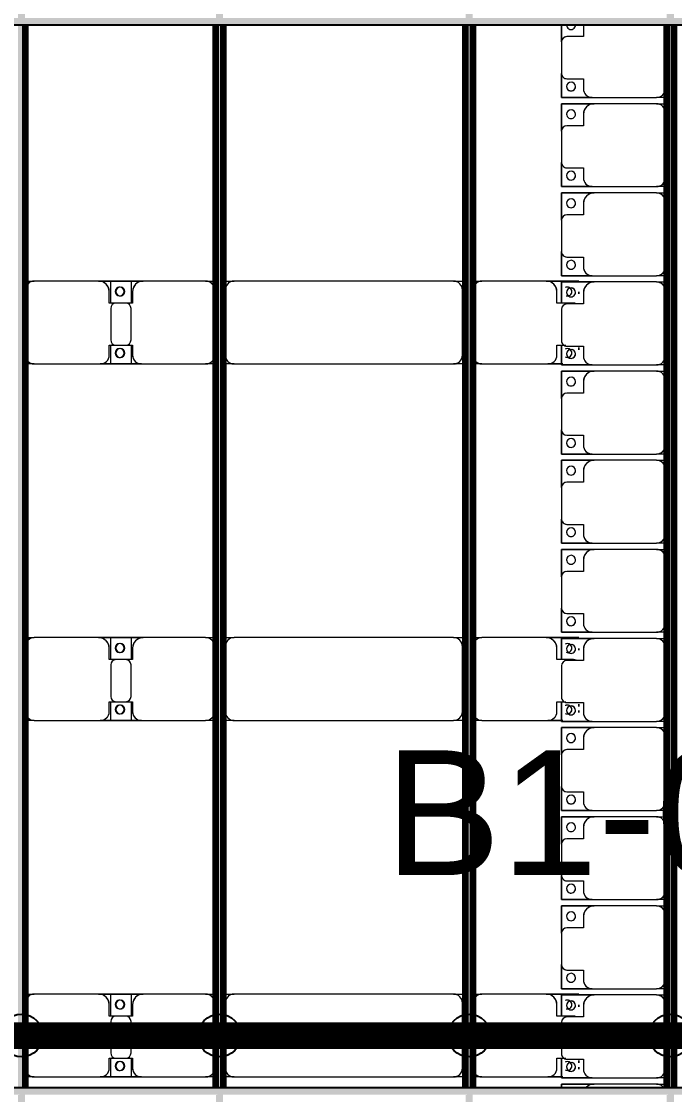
# Model space of a CAD drawing. Header units: millimetres. Extents: x -268744 to 115753, y -96240 to -10461.
# Drawn here: x -188074 to -184413, y -64647 to -58627 of the extents above; entities that cross this region are included whole.
import ezdxf

# ---------------------------------------------------------------- set-up
doc = ezdxf.new("R2010")
doc.units = ezdxf.units.MM
doc.layers.add('A-GENM', color=13, linetype='Continuous', lineweight=9)
doc.layers.add('S-BEAM', color=12, linetype='Continuous', lineweight=9)
doc.layers.add('GC-GHI CHU', color=2, linetype='Continuous')
doc.layers.add('GC-HOP 40x60 GIA CUONG', color=1, linetype='Continuous')
doc.styles.add('GC_VN', font='arial.ttf')

# ---------------------------------------------------------------- blocks, each defined once
blk = doc.blocks.new('Dai phao do pin - DẢI PHAO ĐỠ PIN-V5-KHUNG KẾT CẤU BÈ PIN 1')
at = {"layer": 'A-GENM', "color": 7}
for p, q in [((65977.6, 241.6), (66029.7, 241.6)), ((65977.6, 241.6), (66029.7, 241.6)), ((66389.7, 241.6), (66029.7, 241.6)), ((66389.7, 241.6), (66572.2, 241.6)), ((66572.2, 241.6), (66389.7, 241.6)), ((66457.8, 241.6), (66640.3, 241.6)), ((66457.8, 116.2), (66457.8, 241.6)), ((66640.3, 241.6), (66457.8, 241.6)), ((66572.2, 241.6), (66572.2, 116.2)), ((66990.3, 241.6), (66640.3, 241.6)), ((66990.3, 241.6), (67047.6, 241.6)), ((66990.3, 241.6), (67047.6, 241.6)), ((67087.6, 241.6), (67149.7, 241.6)), ((67087.6, 241.6), (67149.7, 241.6)), ((68380.3, 241.6), (67149.7, 241.6)), ((68380.3, 241.6), (68447.6, 241.6)), ((68380.3, 241.6), (68447.6, 241.6)), ((68487.6, 241.6), (68539.7, 241.6)), ((68487.6, 241.6), (68539.7, 241.6)), ((68899.7, 241.6), (68539.7, 241.6)), ((68899.7, 241.6), (69082.2, 241.6)), ((69082.2, 241.6), (68899.7, 241.6)), ((65979.7, 191.6), (65979.7, -173.4)), ((66449.7, 118.2), (66449.7, 181.6)), ((66580.3, 181.6), (66580.3, 118.2)), ((67040.3, -173.4), (67040.3, 191.6)), ((67099.7, 191.6), (67099.7, -173.4)), ((68430.3, -173.4), (68430.3, 191.6)), ((68489.7, 191.6), (68489.7, -173.4)), ((68959.7, 118.2), (68959.7, 181.6)), ((69082.2, 181.2), (69082.2, 170.6)), ((69082.2, 170.6), (69082.2, 181.2)), ((66542.2, 118.2), (66449.7, 118.2)), ((66457.8, 88.2), (66457.8, -88.2)), ((66580.3, 118.2), (66487.8, 118.2)), ((66572.2, -88.2), (66572.2, 88.2)), ((69052.2, 118.2), (68959.7, 118.2)), ((66449.7, -173.4), (66449.7, -118.2)), ((66449.7, -118.2), (66542.2, -118.2)), ((66457.8, -223.4), (66457.8, -116.2)), ((66487.8, -118.2), (66580.3, -118.2)), ((66572.2, -116.2), (66572.2, -223.4)), ((66580.3, -118.2), (66580.3, -173.4)), ((68959.7, -173.4), (68959.7, -118.2)), ((68959.7, -118.2), (69010.6, -118.2)), ((69082.2, -131.3), (69082.2, -144.7)), ((69082.2, -144.7), (69082.2, -131.3)), ((69082.2, -168), (69082.2, -178.9)), ((69082.2, -178.9), (69082.2, -168)), ((66029.7, -223.4), (65977.6, -223.4)), ((66029.7, -223.4), (65977.6, -223.4)), ((66029.7, -223.4), (66399.7, -223.4)), ((66572.2, -223.4), (66399.7, -223.4)), ((66399.7, -223.4), (66572.2, -223.4)), ((66630.3, -223.4), (66457.8, -223.4)), ((66457.8, -223.4), (66630.3, -223.4)), ((66630.3, -223.4), (66990.3, -223.4)), ((67047.6, -223.4), (66990.3, -223.4)), ((67047.6, -223.4), (66990.3, -223.4)), ((67149.7, -223.4), (67087.6, -223.4)), ((67149.7, -223.4), (67087.6, -223.4)), ((67149.7, -223.4), (68380.3, -223.4)), ((68447.6, -223.4), (68380.3, -223.4)), ((68447.6, -223.4), (68380.3, -223.4)), ((68539.7, -223.4), (68487.6, -223.4)), ((68539.7, -223.4), (68487.6, -223.4)), ((68539.7, -223.4), (68909.7, -223.4)), ((68993.6, -223.4), (68909.7, -223.4)), ((68909.7, -223.4), (68993.6, -223.4))]:
    blk.add_line(p, q, dxfattribs=at)
for centre, radius, start, end in [((66029.7, 191.6), 50, 90, 180), ((66389.7, 181.6), 60, 0, 90), ((66640.3, 181.6), 60, 90, 180), ((66990.3, 191.6), 50, 0, 90), ((67149.7, 191.6), 50, 90, 180), ((68380.3, 191.6), 50, 360, 90), ((68380.3, 191.6), 50, 60, 90), ((68539.7, 191.6), 50, 90, 180), ((68899.7, 181.6), 60, 360, 90), ((66029.7, 191.6), 50, 105, 180), ((66389.7, 181.6), 60, 0, 60), ((66508.6, 183.2), 25, 360, 180), ((66508.6, 183.2), 25, 180, 0), ((66508.6, 183.2), 25, 360, 165), ((66511.4, 183.2), 25, 0, 180), ((66511.4, 183.2), 25, 90, 180), ((66511.4, 183.2), 25, 180, 0), ((66511.4, 183.2), 25, 180, 300), ((66508.6, 183.2), 25, 210, 360), ((66511.4, 183.2), 25, 15, 75), ((66640.3, 181.6), 60, 120, 180), ((66990.3, 191.6), 50, 0, 75), ((67149.7, 191.6), 50, 150, 180), ((67149.7, 191.6), 50, 105, 135), ((68380.3, 191.6), 50, 15, 30), ((68539.7, 191.6), 50, 105, 180), ((68899.7, 181.6), 60, 360, 60), ((69018.6, 183.2), 25, 0, 120), ((69018.6, 183.2), 25, 90, 120), ((69018.6, 183.2), 25, 255, 0), ((69018.6, 183.2), 25, 255, 0), ((69018.6, 183.2), 25, 0, 89.86693), ((66511.4, 183.2), 25, 330, 345), ((66487.8, 88.2), 30, 90, 180), ((66542.2, 88.2), 30, 0, 90), ((69052.2, 88.2), 30, 60, 90), ((66487.8, -88.2), 30, 180, 270), ((66542.2, -88.2), 30, 270, 360), ((66029.7, -173.4), 50, 180, 270), ((66029.7, -173.4), 50, 180, 255), ((66399.7, -173.4), 50, 270, 360), ((66399.7, -173.4), 50, 285, 0), ((66508.6, -161.8), 25, 360, 180), ((66508.6, -161.8), 25, 180, 360), ((66508.6, -161.8), 25, 105, 165), ((66508.6, -161.8), 25, 195, 360), ((66511.4, -161.8), 25, 0, 180), ((66511.4, -161.8), 25, 105, 180), ((66511.4, -161.8), 25, 180, 360), ((66511.4, -161.8), 25, 180, 270), ((66508.6, -161.8), 25, 360, 75), ((66511.4, -161.8), 25, 15, 75), ((66511.4, -161.8), 25, 285, 345), ((66630.3, -173.4), 50, 180, 270), ((66630.3, -173.4), 50, 180, 255), ((66990.3, -173.4), 50, 270, 0), ((66990.3, -173.4), 50, 285, 0), ((67149.7, -173.4), 50, 180, 270), ((67149.7, -173.4), 50, 180, 210), ((68380.3, -173.4), 50, 270, 0), ((68380.3, -173.4), 50, 330, 0), ((68539.7, -173.4), 50, 180, 270), ((68539.7, -173.4), 50, 180, 255), ((68909.7, -173.4), 50, 270, 360), ((68909.7, -173.4), 50, 285, 360), ((69018.6, -161.8), 25, 0, 120), ((69018.6, -161.8), 25, 105, 120), ((69018.6, -161.8), 25, 240, 0), ((69018.6, -161.8), 25, 0, 89.86693), ((69018.6, -161.8), 25, 270.13307, 0), ((67149.7, -173.4), 50, 240, 270), ((68380.3, -173.4), 50, 285, 300), ((69018.6, -161.8), 25, 240, 270)]:
    blk.add_arc(centre, radius, start, end, dxfattribs=at)
blk = doc.blocks.new('Dai phao do pin - DẢI PHAO ĐỠ PIN-V6-KHUNG KẾT CẤU BÈ PIN 1')
at = {"layer": 'A-GENM', "color": 7}
for p, q in [((65977.6, 241.6), (66029.7, 241.6)), ((65977.6, 241.6), (66029.7, 241.6)), ((66389.7, 241.6), (66029.7, 241.6)), ((66389.7, 241.6), (66572.2, 241.6)), ((66572.2, 241.6), (66389.7, 241.6)), ((66457.8, 241.6), (66640.3, 241.6)), ((66457.8, 116.2), (66457.8, 241.6)), ((66640.3, 241.6), (66457.8, 241.6)), ((66572.2, 241.6), (66572.2, 116.2)), ((66990.3, 241.6), (66640.3, 241.6)), ((66990.3, 241.6), (67047.6, 241.6)), ((66990.3, 241.6), (67047.6, 241.6)), ((67087.6, 241.6), (67149.7, 241.6)), ((67087.6, 241.6), (67149.7, 241.6)), ((68380.3, 241.6), (67149.7, 241.6)), ((68380.3, 241.6), (68447.6, 241.6)), ((68380.3, 241.6), (68447.6, 241.6)), ((68487.6, 241.6), (68539.7, 241.6)), ((68487.6, 241.6), (68539.7, 241.6)), ((68899.7, 241.6), (68539.7, 241.6)), ((68899.7, 241.6), (69082.2, 241.6)), ((69082.2, 241.6), (68899.7, 241.6)), ((65979.7, 191.6), (65979.7, -173.4)), ((66449.7, 118.2), (66449.7, 181.6)), ((66580.3, 181.6), (66580.3, 118.2)), ((67040.3, -173.4), (67040.3, 191.6)), ((67099.7, 191.6), (67099.7, -173.4)), ((68430.3, -173.4), (68430.3, 191.6)), ((68489.7, 191.6), (68489.7, -173.4)), ((68959.7, 118.2), (68959.7, 181.6)), ((69082.2, 181.2), (69082.2, 170.6)), ((69082.2, 170.6), (69082.2, 181.2)), ((66542.2, 118.2), (66449.7, 118.2)), ((66457.8, 88.2), (66457.8, -88.2)), ((66580.3, 118.2), (66487.8, 118.2)), ((66572.2, -88.2), (66572.2, 88.2)), ((69052.2, 118.2), (68959.7, 118.2)), ((66449.7, -173.4), (66449.7, -118.2)), ((66449.7, -118.2), (66542.2, -118.2)), ((66457.8, -223.4), (66457.8, -116.2)), ((66487.8, -118.2), (66580.3, -118.2)), ((66572.2, -116.2), (66572.2, -223.4)), ((66580.3, -118.2), (66580.3, -173.4)), ((68959.7, -173.4), (68959.7, -118.2)), ((68959.7, -118.2), (69010.6, -118.2)), ((69082.2, -131.3), (69082.2, -144.7)), ((69082.2, -144.7), (69082.2, -131.3)), ((69082.2, -168), (69082.2, -178.9)), ((69082.2, -178.9), (69082.2, -168)), ((66029.7, -223.4), (65977.6, -223.4)), ((66029.7, -223.4), (65977.6, -223.4)), ((66029.7, -223.4), (66399.7, -223.4)), ((66572.2, -223.4), (66399.7, -223.4)), ((66399.7, -223.4), (66572.2, -223.4)), ((66630.3, -223.4), (66457.8, -223.4)), ((66457.8, -223.4), (66630.3, -223.4)), ((66630.3, -223.4), (66990.3, -223.4)), ((67047.6, -223.4), (66990.3, -223.4)), ((67047.6, -223.4), (66990.3, -223.4)), ((67149.7, -223.4), (67087.6, -223.4)), ((67149.7, -223.4), (67087.6, -223.4)), ((67149.7, -223.4), (68380.3, -223.4)), ((68447.6, -223.4), (68380.3, -223.4)), ((68447.6, -223.4), (68380.3, -223.4)), ((68539.7, -223.4), (68487.6, -223.4)), ((68539.7, -223.4), (68487.6, -223.4)), ((68539.7, -223.4), (68909.7, -223.4)), ((68993.6, -223.4), (68909.7, -223.4)), ((68909.7, -223.4), (68993.6, -223.4))]:
    blk.add_line(p, q, dxfattribs=at)
for centre, radius, start, end in [((66029.7, 191.6), 50, 90, 180), ((66389.7, 181.6), 60, 0, 90), ((66640.3, 181.6), 60, 90, 180), ((66990.3, 191.6), 50, 0, 90), ((67149.7, 191.6), 50, 90, 180), ((68380.3, 191.6), 50, 360, 90), ((68380.3, 191.6), 50, 60, 90), ((68539.7, 191.6), 50, 90, 180), ((68899.7, 181.6), 60, 360, 90), ((66029.7, 191.6), 50, 105, 180), ((66389.7, 181.6), 60, 0, 60), ((66508.6, 183.2), 25, 360, 180), ((66508.6, 183.2), 25, 180, 0), ((66508.6, 183.2), 25, 360, 165), ((66511.4, 183.2), 25, 0, 180), ((66511.4, 183.2), 25, 90, 180), ((66511.4, 183.2), 25, 180, 0), ((66511.4, 183.2), 25, 180, 300), ((66508.6, 183.2), 25, 210, 360), ((66511.4, 183.2), 25, 15, 75), ((66640.3, 181.6), 60, 120, 180), ((66990.3, 191.6), 50, 0, 75), ((67149.7, 191.6), 50, 150, 180), ((67149.7, 191.6), 50, 105, 135), ((68380.3, 191.6), 50, 15, 30), ((68539.7, 191.6), 50, 105, 180), ((68899.7, 181.6), 60, 360, 60), ((69018.6, 183.2), 25, 0, 120), ((69018.6, 183.2), 25, 90, 120), ((69018.6, 183.2), 25, 255, 0), ((69018.6, 183.2), 25, 255, 0), ((69018.6, 183.2), 25, 0, 89.86693), ((66511.4, 183.2), 25, 330, 345), ((66487.8, 88.2), 30, 90, 180), ((66542.2, 88.2), 30, 0, 90), ((69052.2, 88.2), 30, 60, 90), ((66487.8, -88.2), 30, 180, 270), ((66542.2, -88.2), 30, 270, 360), ((66029.7, -173.4), 50, 180, 270), ((66029.7, -173.4), 50, 180, 255), ((66399.7, -173.4), 50, 270, 360), ((66399.7, -173.4), 50, 285, 0), ((66508.6, -161.8), 25, 360, 180), ((66508.6, -161.8), 25, 180, 360), ((66508.6, -161.8), 25, 105, 165), ((66508.6, -161.8), 25, 195, 360), ((66511.4, -161.8), 25, 0, 180), ((66511.4, -161.8), 25, 105, 180), ((66511.4, -161.8), 25, 180, 360), ((66511.4, -161.8), 25, 180, 270), ((66508.6, -161.8), 25, 360, 75), ((66511.4, -161.8), 25, 15, 75), ((66511.4, -161.8), 25, 285, 345), ((66630.3, -173.4), 50, 180, 270), ((66630.3, -173.4), 50, 180, 255), ((66990.3, -173.4), 50, 270, 0), ((66990.3, -173.4), 50, 285, 0), ((67149.7, -173.4), 50, 180, 270), ((67149.7, -173.4), 50, 180, 210), ((68380.3, -173.4), 50, 270, 0), ((68380.3, -173.4), 50, 330, 0), ((68539.7, -173.4), 50, 180, 270), ((68539.7, -173.4), 50, 180, 255), ((68909.7, -173.4), 50, 270, 360), ((68909.7, -173.4), 50, 285, 360), ((69018.6, -161.8), 25, 0, 120), ((69018.6, -161.8), 25, 105, 120), ((69018.6, -161.8), 25, 240, 0), ((69018.6, -161.8), 25, 0, 89.86693), ((69018.6, -161.8), 25, 270.13307, 0), ((67149.7, -173.4), 50, 240, 270), ((68380.3, -173.4), 50, 285, 300), ((69018.6, -161.8), 25, 240, 270)]:
    blk.add_arc(centre, radius, start, end, dxfattribs=at)
blk = doc.blocks.new('Dai phao do pin - DẢI PHAO ĐỠ PIN-V7-KHUNG KẾT CẤU BÈ PIN 1')
at = {"layer": 'A-GENM', "color": 7}
for p, q in [((65977.6, 241.6), (66029.7, 241.6)), ((65977.6, 241.6), (66029.7, 241.6)), ((66389.7, 241.6), (66029.7, 241.6)), ((66389.7, 241.6), (66572.2, 241.6)), ((66572.2, 241.6), (66389.7, 241.6)), ((66457.8, 241.6), (66640.3, 241.6)), ((66457.8, 116.2), (66457.8, 241.6)), ((66640.3, 241.6), (66457.8, 241.6)), ((66572.2, 241.6), (66572.2, 116.2)), ((66990.3, 241.6), (66640.3, 241.6)), ((66990.3, 241.6), (67047.6, 241.6)), ((66990.3, 241.6), (67047.6, 241.6)), ((67087.6, 241.6), (67149.7, 241.6)), ((67087.6, 241.6), (67149.7, 241.6)), ((68380.3, 241.6), (67149.7, 241.6)), ((68380.3, 241.6), (68447.6, 241.6)), ((68380.3, 241.6), (68447.6, 241.6)), ((68487.6, 241.6), (68539.7, 241.6)), ((68487.6, 241.6), (68539.7, 241.6)), ((68899.7, 241.6), (68539.7, 241.6)), ((68899.7, 241.6), (69082.2, 241.6)), ((69082.2, 241.6), (68899.7, 241.6)), ((65979.7, 191.6), (65979.7, -173.4)), ((66449.7, 118.2), (66449.7, 181.6)), ((66580.3, 181.6), (66580.3, 118.2)), ((67040.3, -173.4), (67040.3, 191.6)), ((67099.7, 191.6), (67099.7, -173.4)), ((68430.3, -173.4), (68430.3, 191.6)), ((68489.7, 191.6), (68489.7, -173.4)), ((68959.7, 118.2), (68959.7, 181.6)), ((69082.2, 181.2), (69082.2, 170.6)), ((69082.2, 170.6), (69082.2, 181.2)), ((66542.2, 118.2), (66449.7, 118.2)), ((66457.8, 88.2), (66457.8, -88.2)), ((66580.3, 118.2), (66487.8, 118.2)), ((66572.2, -88.2), (66572.2, 88.2)), ((69052.2, 118.2), (68959.7, 118.2)), ((66449.7, -173.4), (66449.7, -118.2)), ((66449.7, -118.2), (66542.2, -118.2)), ((66457.8, -223.4), (66457.8, -116.2)), ((66487.8, -118.2), (66580.3, -118.2)), ((66572.2, -116.2), (66572.2, -223.4)), ((66580.3, -118.2), (66580.3, -173.4)), ((68959.7, -173.4), (68959.7, -118.2)), ((68959.7, -118.2), (69010.6, -118.2)), ((69082.2, -131.3), (69082.2, -144.7)), ((69082.2, -144.7), (69082.2, -131.3)), ((66029.7, -223.4), (65977.6, -223.4)), ((66029.7, -223.4), (65977.6, -223.4)), ((66029.7, -223.4), (66399.7, -223.4)), ((66572.2, -223.4), (66399.7, -223.4)), ((66399.7, -223.4), (66572.2, -223.4)), ((66630.3, -223.4), (66457.8, -223.4)), ((66457.8, -223.4), (66630.3, -223.4)), ((66630.3, -223.4), (66990.3, -223.4)), ((67047.6, -223.4), (66990.3, -223.4)), ((67047.6, -223.4), (66990.3, -223.4)), ((67149.7, -223.4), (67087.6, -223.4)), ((67149.7, -223.4), (67087.6, -223.4)), ((67149.7, -223.4), (68380.3, -223.4)), ((68447.6, -223.4), (68380.3, -223.4)), ((68447.6, -223.4), (68380.3, -223.4)), ((68539.7, -223.4), (68487.6, -223.4)), ((68539.7, -223.4), (68487.6, -223.4)), ((68539.7, -223.4), (68909.7, -223.4)), ((68993.6, -223.4), (68909.7, -223.4)), ((68909.7, -223.4), (68993.6, -223.4))]:
    blk.add_line(p, q, dxfattribs=at)
for centre, radius, start, end in [((66029.7, 191.6), 50, 90, 180), ((66389.7, 181.6), 60, 0, 90), ((66640.3, 181.6), 60, 90, 180), ((66990.3, 191.6), 50, 0, 90), ((67149.7, 191.6), 50, 90, 180), ((68380.3, 191.6), 50, 360, 90), ((68380.3, 191.6), 50, 60, 90), ((68539.7, 191.6), 50, 90, 180), ((68899.7, 181.6), 60, 360, 90), ((66029.7, 191.6), 50, 105, 180), ((66389.7, 181.6), 60, 0, 60), ((66508.6, 183.2), 25, 360, 180), ((66508.6, 183.2), 25, 180, 0), ((66508.6, 183.2), 25, 360, 165), ((66511.4, 183.2), 25, 0, 180), ((66511.4, 183.2), 25, 90, 180), ((66511.4, 183.2), 25, 180, 0), ((66511.4, 183.2), 25, 180, 300), ((66508.6, 183.2), 25, 210, 360), ((66511.4, 183.2), 25, 15, 75), ((66640.3, 181.6), 60, 120, 180), ((66990.3, 191.6), 50, 0, 75), ((67149.7, 191.6), 50, 150, 180), ((67149.7, 191.6), 50, 105, 135), ((68380.3, 191.6), 50, 15, 30), ((68539.7, 191.6), 50, 105, 180), ((68899.7, 181.6), 60, 360, 60), ((69018.6, 183.2), 25, 0, 120), ((69018.6, 183.2), 25, 90, 120), ((69018.6, 183.2), 25, 255, 0), ((69018.6, 183.2), 25, 255, 0), ((69018.6, 183.2), 25, 0, 89.86693), ((66511.4, 183.2), 25, 330, 345), ((66487.8, 88.2), 30, 90, 180), ((66542.2, 88.2), 30, 0, 90), ((69052.2, 88.2), 30, 60, 90), ((66487.8, -88.2), 30, 180, 270), ((66542.2, -88.2), 30, 270, 360), ((66029.7, -173.4), 50, 180, 270), ((66029.7, -173.4), 50, 180, 255), ((66399.7, -173.4), 50, 270, 360), ((66399.7, -173.4), 50, 285, 0), ((66508.6, -161.8), 25, 360, 180), ((66508.6, -161.8), 25, 180, 360), ((66508.6, -161.8), 25, 105, 165), ((66508.6, -161.8), 25, 195.72851, 360), ((66511.4, -161.8), 25, 0, 180), ((66511.4, -161.8), 25, 105, 180), ((66511.4, -161.8), 25, 180, 360), ((66511.4, -161.8), 25, 180, 270), ((66508.6, -161.8), 25, 360, 75), ((66511.4, -161.8), 25, 15, 75), ((66511.4, -161.8), 25, 285, 345), ((66630.3, -173.4), 50, 180, 270), ((66630.3, -173.4), 50, 180, 255), ((66990.3, -173.4), 50, 270, 0), ((66990.3, -173.4), 50, 285, 0), ((67149.7, -173.4), 50, 180, 270), ((67149.7, -173.4), 50, 180, 210), ((68380.3, -173.4), 50, 270, 0), ((68380.3, -173.4), 50, 330, 0), ((68539.7, -173.4), 50, 180, 270), ((68539.7, -173.4), 50, 180, 255), ((68909.7, -173.4), 50, 270, 360), ((68909.7, -173.4), 50, 285, 360), ((69018.6, -161.8), 25, 0, 120), ((69018.6, -161.8), 25, 105, 120), ((69018.6, -161.8), 25, 240, 0), ((69018.6, -161.8), 25, 0, 89.86693), ((69018.6, -161.8), 25, 270.13307, 0), ((67149.7, -173.4), 50, 240, 270), ((68380.3, -173.4), 50, 285, 300), ((69018.6, -161.8), 25, 240, 270)]:
    blk.add_arc(centre, radius, start, end, dxfattribs=at)
blk = doc.blocks.new('Dầm C52 - Hộp 40x60-V24-KHUNG KẾT CẤU BÈ PIN 1')
at = {"layer": 'S-BEAM', "lineweight": 25}
blk.add_hatch(color=4, dxfattribs=at).paths.add_polyline_path([(-145811, -20), (145811, -20), (145811, 20), (-145811, 20)])
at = {"layer": 'S-BEAM', "color": 4, "lineweight": 25}
blk.add_line((-145811, 20), (145811, 20), dxfattribs=at)
blk = doc.blocks.new('Dầm C52 - Hộp 40x60-V25-KHUNG KẾT CẤU BÈ PIN 1')
at = {"layer": 'S-BEAM', "lineweight": 25}
blk.add_hatch(color=4, dxfattribs=at).paths.add_polyline_path([(-145425.8, -20), (145811, -20), (145811, 20), (-145811, 20), (-145811, -20)])
at = {"layer": 'S-BEAM', "color": 4, "lineweight": 25}
blk.add_line((145811, -20), (-145811, -20), dxfattribs=at)
blk = doc.blocks.new('Dải phao đi lại kèm đỡ invester - DẢI PHAO ĐI LẠI-102783-KHUNG KẾT CẤU BÈ PIN 1')
at = {"layer": 'A-GENM', "color": 7}
for p, q in [((38723.4, -722.4), (38723.4, -779.7)), ((38723.4, -722.4), (38723.4, -779.7)), ((38758.4, -779.7), (38758.4, -722.4)), ((38758.4, -779.7), (38758.4, -722.4)), ((39223.4, -722.4), (39223.4, -779.7)), ((39223.4, -722.4), (39223.4, -779.7)), ((39258.4, -779.7), (39258.4, -722.4)), ((39258.4, -779.7), (39258.4, -722.4)), ((39723.4, -722.4), (39723.4, -779.7)), ((39723.4, -722.4), (39723.4, -779.7)), ((39758.4, -779.7), (39758.4, -722.4)), ((39758.4, -779.7), (39758.4, -722.4)), ((40223.4, -722.4), (40223.4, -779.7)), ((40223.4, -722.4), (40223.4, -779.7)), ((40258.4, -779.7), (40258.4, -722.4)), ((40258.4, -779.7), (40258.4, -722.4)), ((40723.4, -722.4), (40723.4, -779.7)), ((40723.4, -722.4), (40723.4, -779.7)), ((40758.4, -779.7), (40758.4, -722.4)), ((40758.4, -779.7), (40758.4, -722.4)), ((41223.4, -722.4), (41223.4, -779.7)), ((41223.4, -722.4), (41223.4, -779.7)), ((41258.4, -779.7), (41258.4, -722.4)), ((41258.4, -779.7), (41258.4, -722.4)), ((41723.4, -722.4), (41723.4, -779.7)), ((41723.4, -722.4), (41723.4, -779.7)), ((41758.4, -779.7), (41758.4, -722.4)), ((41758.4, -779.7), (41758.4, -722.4)), ((42223.4, -722.4), (42223.4, -779.7)), ((42223.4, -722.4), (42223.4, -779.7)), ((42258.4, -779.7), (42258.4, -722.4)), ((42258.4, -779.7), (42258.4, -722.4)), ((42723.4, -722.4), (42723.4, -779.7)), ((42723.4, -722.4), (42723.4, -779.7)), ((42758.4, -779.7), (42758.4, -722.4)), ((42758.4, -779.7), (42758.4, -722.4)), ((43223.4, -722.4), (43223.4, -779.7)), ((43223.4, -722.4), (43223.4, -779.7)), ((43258.4, -779.7), (43258.4, -722.4)), ((43258.4, -779.7), (43258.4, -722.4)), ((43723.4, -722.4), (43723.4, -779.7)), ((43723.4, -722.4), (43723.4, -779.7)), ((43758.4, -779.7), (43758.4, -722.4)), ((43758.4, -779.7), (43758.4, -722.4)), ((44223.4, -722.4), (44223.4, -779.7)), ((44223.4, -722.4), (44223.4, -779.7)), ((44258.4, -779.7), (44258.4, -722.4)), ((44258.4, -779.7), (44258.4, -722.4)), ((38673.4, -729.7), (38316.8, -729.7)), ((38723.4, -1139.7), (38723.4, -779.7)), ((38758.4, -779.7), (38758.4, -1129.7)), ((39173.4, -729.7), (38808.4, -729.7)), ((39223.4, -1139.7), (39223.4, -779.7)), ((39258.4, -779.7), (39258.4, -1129.7)), ((39673.4, -729.7), (39308.4, -729.7)), ((39723.4, -1139.7), (39723.4, -779.7)), ((39758.4, -779.7), (39758.4, -1129.7)), ((40173.4, -729.7), (39808.4, -729.7)), ((40223.4, -1139.7), (40223.4, -779.7)), ((40258.4, -779.7), (40258.4, -1129.7)), ((40673.4, -729.7), (40308.4, -729.7)), ((40723.4, -1139.7), (40723.4, -779.7)), ((40758.4, -779.7), (40758.4, -1129.7)), ((41173.4, -729.7), (40808.4, -729.7)), ((41223.4, -1139.7), (41223.4, -779.7)), ((41258.4, -779.7), (41258.4, -1129.7)), ((41673.4, -729.7), (41308.4, -729.7)), ((41723.4, -1139.7), (41723.4, -779.7)), ((41758.4, -779.7), (41758.4, -1129.7)), ((42173.4, -729.7), (41808.4, -729.7)), ((42223.4, -1139.7), (42223.4, -779.7)), ((42258.4, -779.7), (42258.4, -1129.7)), ((42673.4, -729.7), (42308.4, -729.7)), ((42723.4, -1139.7), (42723.4, -779.7)), ((42758.4, -779.7), (42758.4, -1129.7)), ((43173.4, -729.7), (42808.4, -729.7)), ((43223.4, -1139.7), (43223.4, -779.7)), ((43258.4, -779.7), (43258.4, -1129.7)), ((43673.4, -729.7), (43308.4, -729.7)), ((43723.4, -1139.7), (43723.4, -779.7)), ((43758.4, -779.7), (43758.4, -1129.7)), ((44173.4, -729.7), (43808.4, -729.7)), ((44223.4, -1139.7), (44223.4, -779.7)), ((44258.4, -779.7), (44258.4, -1129.7)), ((38723.4, -1139.7), (38723.4, -1312.2)), ((38723.4, -1312.2), (38723.4, -1139.7)), ((38758.4, -1312.2), (38758.4, -1129.7)), ((38758.4, -1129.7), (38758.4, -1312.2)), ((39223.4, -1139.7), (39223.4, -1312.2)), ((39223.4, -1312.2), (39223.4, -1139.7)), ((39258.4, -1312.2), (39258.4, -1129.7)), ((39258.4, -1129.7), (39258.4, -1312.2)), ((39723.4, -1139.7), (39723.4, -1312.2)), ((39723.4, -1312.2), (39723.4, -1139.7)), ((39758.4, -1312.2), (39758.4, -1129.7)), ((39758.4, -1129.7), (39758.4, -1312.2)), ((40223.4, -1139.7), (40223.4, -1312.2)), ((40223.4, -1312.2), (40223.4, -1139.7)), ((40258.4, -1312.2), (40258.4, -1129.7)), ((40258.4, -1129.7), (40258.4, -1312.2)), ((40723.4, -1139.7), (40723.4, -1312.2)), ((40723.4, -1312.2), (40723.4, -1139.7)), ((40758.4, -1312.2), (40758.4, -1129.7)), ((40758.4, -1129.7), (40758.4, -1312.2)), ((41223.4, -1139.7), (41223.4, -1312.2)), ((41223.4, -1312.2), (41223.4, -1139.7)), ((41258.4, -1312.2), (41258.4, -1129.7)), ((41258.4, -1129.7), (41258.4, -1312.2)), ((41723.4, -1139.7), (41723.4, -1312.2)), ((41723.4, -1312.2), (41723.4, -1139.7)), ((41758.4, -1312.2), (41758.4, -1129.7)), ((41758.4, -1129.7), (41758.4, -1312.2)), ((42223.4, -1139.7), (42223.4, -1312.2)), ((42223.4, -1312.2), (42223.4, -1139.7)), ((42258.4, -1312.2), (42258.4, -1129.7)), ((42258.4, -1129.7), (42258.4, -1312.2)), ((42723.4, -1139.7), (42723.4, -1312.2)), ((42723.4, -1312.2), (42723.4, -1139.7)), ((42758.4, -1312.2), (42758.4, -1129.7)), ((42758.4, -1129.7), (42758.4, -1312.2)), ((43223.4, -1139.7), (43223.4, -1312.2)), ((43223.4, -1312.2), (43223.4, -1139.7)), ((43258.4, -1312.2), (43258.4, -1129.7)), ((43258.4, -1129.7), (43258.4, -1312.2)), ((43723.4, -1139.7), (43723.4, -1312.2)), ((43723.4, -1312.2), (43723.4, -1139.7)), ((43758.4, -1312.2), (43758.4, -1129.7)), ((43758.4, -1129.7), (43758.4, -1312.2)), ((44223.4, -1139.7), (44223.4, -1312.2)), ((44223.4, -1312.2), (44223.4, -1139.7)), ((44258.4, -1312.2), (44258.4, -1129.7)), ((44258.4, -1129.7), (44258.4, -1312.2)), ((38318.4, -1189.7), (38381.8, -1189.7)), ((38381.8, -1189.7), (38381.8, -1282.2)), ((38618.2, -1282.2), (38618.2, -1189.7)), ((38618.2, -1189.7), (38673.4, -1189.7)), ((38818.4, -1189.7), (38881.8, -1189.7)), ((38881.8, -1189.7), (38881.8, -1282.2)), ((39118.2, -1282.2), (39118.2, -1189.7)), ((39118.2, -1189.7), (39173.4, -1189.7)), ((39318.4, -1189.7), (39381.8, -1189.7)), ((39381.8, -1189.7), (39381.8, -1282.2)), ((39618.2, -1282.2), (39618.2, -1189.7)), ((39618.2, -1189.7), (39673.4, -1189.7)), ((39818.4, -1189.7), (39881.8, -1189.7)), ((39881.8, -1189.7), (39881.8, -1282.2)), ((40118.2, -1282.2), (40118.2, -1189.7)), ((40118.2, -1189.7), (40173.4, -1189.7)), ((40318.4, -1189.7), (40381.8, -1189.7)), ((40381.8, -1189.7), (40381.8, -1282.2)), ((40618.2, -1282.2), (40618.2, -1189.7)), ((40618.2, -1189.7), (40673.4, -1189.7)), ((40818.4, -1189.7), (40881.8, -1189.7)), ((40881.8, -1189.7), (40881.8, -1282.2)), ((41118.2, -1282.2), (41118.2, -1189.7)), ((41118.2, -1189.7), (41173.4, -1189.7)), ((41318.4, -1189.7), (41381.8, -1189.7)), ((41381.8, -1189.7), (41381.8, -1282.2)), ((41618.2, -1282.2), (41618.2, -1189.7)), ((41618.2, -1189.7), (41673.4, -1189.7)), ((41818.4, -1189.7), (41881.8, -1189.7)), ((41881.8, -1189.7), (41881.8, -1282.2)), ((42118.2, -1282.2), (42118.2, -1189.7)), ((42118.2, -1189.7), (42173.4, -1189.7)), ((42318.4, -1189.7), (42381.8, -1189.7)), ((42381.8, -1189.7), (42381.8, -1282.2)), ((42618.2, -1282.2), (42618.2, -1189.7)), ((42618.2, -1189.7), (42673.4, -1189.7)), ((42818.4, -1189.7), (42881.8, -1189.7)), ((42881.8, -1189.7), (42881.8, -1282.2)), ((43118.2, -1282.2), (43118.2, -1189.7)), ((43118.2, -1189.7), (43173.4, -1189.7)), ((43318.4, -1189.7), (43381.8, -1189.7)), ((43381.8, -1189.7), (43381.8, -1282.2)), ((43618.2, -1282.2), (43618.2, -1189.7)), ((43618.2, -1189.7), (43673.4, -1189.7)), ((43818.4, -1189.7), (43881.8, -1189.7)), ((43881.8, -1189.7), (43881.8, -1282.2)), ((44118.2, -1282.2), (44118.2, -1189.7)), ((44118.2, -1189.7), (44173.4, -1189.7)), ((38411.8, -1312.2), (38316.8, -1312.2)), ((38316.8, -1312.2), (38411.8, -1312.2)), ((38411.8, -1312.2), (38588.2, -1312.2)), ((38723.4, -1312.2), (38588.2, -1312.2)), ((38588.2, -1312.2), (38723.4, -1312.2)), ((38911.8, -1312.2), (38758.4, -1312.2)), ((38758.4, -1312.2), (38911.8, -1312.2)), ((38911.8, -1312.2), (39088.2, -1312.2)), ((39223.4, -1312.2), (39088.2, -1312.2)), ((39088.2, -1312.2), (39223.4, -1312.2)), ((39411.8, -1312.2), (39258.4, -1312.2)), ((39258.4, -1312.2), (39411.8, -1312.2)), ((39411.8, -1312.2), (39588.2, -1312.2)), ((39723.4, -1312.2), (39588.2, -1312.2)), ((39588.2, -1312.2), (39723.4, -1312.2)), ((39876.8, -1312.2), (39758.4, -1312.2)), ((39758.4, -1312.2), (39876.8, -1312.2)), ((39911.8, -1312.2), (40088.2, -1312.2)), ((40223.4, -1312.2), (40113.2, -1312.2)), ((40113.2, -1312.2), (40223.4, -1312.2)), ((40411.8, -1312.2), (40258.4, -1312.2)), ((40258.4, -1312.2), (40411.8, -1312.2)), ((40411.8, -1312.2), (40588.2, -1312.2)), ((40723.4, -1312.2), (40588.2, -1312.2)), ((40588.2, -1312.2), (40723.4, -1312.2)), ((40911.8, -1312.2), (40758.4, -1312.2)), ((40758.4, -1312.2), (40911.8, -1312.2)), ((40911.8, -1312.2), (41088.2, -1312.2)), ((41223.4, -1312.2), (41088.2, -1312.2)), ((41088.2, -1312.2), (41223.4, -1312.2)), ((41411.8, -1312.2), (41258.4, -1312.2)), ((41258.4, -1312.2), (41411.8, -1312.2)), ((41411.8, -1312.2), (41588.2, -1312.2)), ((41723.4, -1312.2), (41588.2, -1312.2)), ((41588.2, -1312.2), (41723.4, -1312.2)), ((41876.8, -1312.2), (41758.4, -1312.2)), ((41758.4, -1312.2), (41876.8, -1312.2)), ((41911.8, -1312.2), (42088.2, -1312.2)), ((42223.4, -1312.2), (42113.2, -1312.2)), ((42113.2, -1312.2), (42223.4, -1312.2)), ((42411.8, -1312.2), (42258.4, -1312.2)), ((42258.4, -1312.2), (42411.8, -1312.2)), ((42411.8, -1312.2), (42588.2, -1312.2)), ((42723.4, -1312.2), (42588.2, -1312.2)), ((42588.2, -1312.2), (42723.4, -1312.2)), ((42911.8, -1312.2), (42758.4, -1312.2)), ((42758.4, -1312.2), (42911.8, -1312.2)), ((42911.8, -1312.2), (43088.2, -1312.2)), ((43223.4, -1312.2), (43088.2, -1312.2)), ((43088.2, -1312.2), (43223.4, -1312.2)), ((43411.8, -1312.2), (43258.4, -1312.2)), ((43258.4, -1312.2), (43411.8, -1312.2)), ((43411.8, -1312.2), (43588.2, -1312.2)), ((43723.4, -1312.2), (43588.2, -1312.2)), ((43588.2, -1312.2), (43723.4, -1312.2)), ((43876.8, -1312.2), (43758.4, -1312.2)), ((43758.4, -1312.2), (43876.8, -1312.2)), ((43911.8, -1312.2), (44088.2, -1312.2)), ((44223.4, -1312.2), (44113.2, -1312.2)), ((44113.2, -1312.2), (44223.4, -1312.2)), ((44276.8, -1312.2), (44258.4, -1312.2)), ((44258.4, -1312.2), (44276.8, -1312.2))]:
    blk.add_line(p, q, dxfattribs=at)
for centre, radius, start, end in [((38673.4, -779.7), 50, 360, 90), ((38673.4, -779.7), 50, 15, 90), ((38808.4, -779.7), 50, 90, 180), ((38808.4, -779.7), 50, 90, 165), ((39173.4, -779.7), 50, 360, 90), ((39173.4, -779.7), 50, 15, 90), ((39308.4, -779.7), 50, 90, 180), ((39308.4, -779.7), 50, 90, 165), ((39673.4, -779.7), 50, 360, 90), ((39673.4, -779.7), 50, 15, 90), ((39808.4, -779.7), 50, 90, 180), ((39808.4, -779.7), 50, 90, 165), ((40173.4, -779.7), 50, 360, 90), ((40173.4, -779.7), 50, 15, 90), ((40308.4, -779.7), 50, 90, 180), ((40308.4, -779.7), 50, 90, 165), ((40673.4, -779.7), 50, 360, 90), ((40673.4, -779.7), 50, 15, 90), ((40808.4, -779.7), 50, 90, 180), ((40808.4, -779.7), 50, 90, 165), ((41173.4, -779.7), 50, 0, 90), ((41173.4, -779.7), 50, 15, 90), ((41308.4, -779.7), 50, 90, 180), ((41308.4, -779.7), 50, 90, 165), ((41673.4, -779.7), 50, 0, 90), ((41673.4, -779.7), 50, 15, 90), ((41808.4, -779.7), 50, 90, 180), ((41808.4, -779.7), 50, 90, 165), ((42173.4, -779.7), 50, 0, 90), ((42173.4, -779.7), 50, 15, 90), ((42308.4, -779.7), 50, 90, 180), ((42308.4, -779.7), 50, 90, 165), ((42673.4, -779.7), 50, 0, 90), ((42673.4, -779.7), 50, 15, 90), ((42808.4, -779.7), 50, 90, 180), ((42808.4, -779.7), 50, 90, 165), ((43173.4, -779.7), 50, 0, 90), ((43173.4, -779.7), 50, 15, 90), ((43308.4, -779.7), 50, 90, 180), ((43308.4, -779.7), 50, 90, 165), ((43673.4, -779.7), 50, 0, 90), ((43673.4, -779.7), 50, 15, 90), ((43808.4, -779.7), 50, 90, 180), ((43808.4, -779.7), 50, 90, 165), ((44173.4, -779.7), 50, 360, 90), ((44173.4, -779.7), 50, 15, 90), ((44308.4, -779.7), 50, 135, 180), ((44308.4, -779.7), 50, 135, 165), ((38673.4, -1139.7), 50, 270, 0), ((38818.4, -1129.7), 60, 180, 270), ((39173.4, -1139.7), 50, 270, 0), ((39318.4, -1129.7), 60, 180, 270), ((39673.4, -1139.7), 50, 270, 360), ((39818.4, -1129.7), 60, 180, 270), ((40173.4, -1139.7), 50, 270, 0), ((40318.4, -1129.7), 60, 180, 270), ((40673.4, -1139.7), 50, 270, 360), ((40818.4, -1129.7), 60, 180, 270), ((41173.4, -1139.7), 50, 270, 0), ((41318.4, -1129.7), 60, 180, 270), ((41673.4, -1139.7), 50, 270, 0), ((41818.4, -1129.7), 60, 180, 270), ((42173.4, -1139.7), 50, 270, 0), ((42318.4, -1129.7), 60, 180, 270), ((42673.4, -1139.7), 50, 270, 0), ((42818.4, -1129.7), 60, 180, 270), ((43173.4, -1139.7), 50, 270, 0), ((43318.4, -1129.7), 60, 180, 270), ((43673.4, -1139.7), 50, 270, 360), ((43818.4, -1129.7), 60, 180, 270), ((44173.4, -1139.7), 50, 270, 0), ((44318.4, -1129.7), 60, 180, 225), ((38318.4, -1129.7), 60, 268.41006, 270), ((38673.4, -1139.7), 50, 270, 345), ((38818.4, -1129.7), 60, 210, 270), ((39173.4, -1139.7), 50, 270, 345), ((39318.4, -1129.7), 60, 210, 270), ((39673.4, -1139.7), 50, 270, 345), ((39818.4, -1129.7), 60, 210, 270), ((40173.4, -1139.7), 50, 270, 345), ((40318.4, -1129.7), 60, 210, 270), ((40673.4, -1139.7), 50, 270, 345), ((40818.4, -1129.7), 60, 210, 270), ((41173.4, -1139.7), 50, 270, 345), ((41318.4, -1129.7), 60, 210, 270), ((41673.4, -1139.7), 50, 270, 345), ((41818.4, -1129.7), 60, 210, 270), ((42173.4, -1139.7), 50, 270, 345), ((42318.4, -1129.7), 60, 210, 270), ((42673.4, -1139.7), 50, 270, 345), ((42818.4, -1129.7), 60, 210, 270), ((43173.4, -1139.7), 50, 270, 345), ((43318.4, -1129.7), 60, 210, 270), ((43673.4, -1139.7), 50, 270, 345), ((43818.4, -1129.7), 60, 210, 270), ((44173.4, -1139.7), 50, 270, 345), ((44318.4, -1129.7), 60, 210, 225), ((38316.8, -1258.6), 25, 90, 90.1124), ((38316.8, -1258.6), 25, 270, 90), ((38316.8, -1258.6), 25, 60, 90), ((38316.8, -1258.6), 25, 90, 90.1124), ((38316.8, -1258.6), 25, 270, 30), ((38661.8, -1258.6), 25, 90, 270), ((38661.8, -1258.6), 25, 180, 270), ((38661.8, -1258.6), 25, 90, 165), ((38661.8, -1258.6), 25, 270, 90), ((38661.8, -1258.6), 25, 15, 90), ((38661.8, -1258.6), 25, 270, 0), ((38816.8, -1258.6), 25, 90, 270), ((38816.8, -1258.6), 25, 180, 270), ((38816.8, -1258.6), 25, 90, 165), ((38816.8, -1258.6), 25, 270, 90), ((38816.8, -1258.6), 25, 60, 90), ((38816.8, -1258.6), 25, 270, 30), ((39161.8, -1258.6), 25, 90, 270), ((39161.8, -1258.6), 25, 180, 270), ((39161.8, -1258.6), 25, 90, 165), ((39161.8, -1258.6), 25, 270, 90), ((39161.8, -1258.6), 25, 15, 90), ((39161.8, -1258.6), 25, 270, 360), ((39316.8, -1258.6), 25, 90, 270), ((39316.8, -1258.6), 25, 180, 270), ((39316.8, -1258.6), 25, 90, 165), ((39316.8, -1258.6), 25, 270, 90), ((39316.8, -1258.6), 25, 60, 90), ((39316.8, -1258.6), 25, 270, 30), ((39661.8, -1258.6), 25, 90, 270), ((39661.8, -1258.6), 25, 180, 270), ((39661.8, -1258.6), 25, 90, 165), ((39661.8, -1258.6), 25, 270, 90), ((39661.8, -1258.6), 25, 15, 90), ((39661.8, -1258.6), 25, 270, 0), ((39816.8, -1258.6), 25, 90, 270), ((39816.8, -1258.6), 25, 180, 270), ((39816.8, -1258.6), 25, 90, 165), ((39816.8, -1258.6), 25, 270, 90), ((39816.8, -1258.6), 25, 60, 90), ((39816.8, -1258.6), 25, 270, 30), ((40161.8, -1258.6), 25, 90, 270), ((40161.8, -1258.6), 25, 180, 270), ((40161.8, -1258.6), 25, 90, 165), ((40161.8, -1258.6), 25, 270, 90), ((40161.8, -1258.6), 25, 15, 90), ((40161.8, -1258.6), 25, 270, 0), ((40316.8, -1258.6), 25, 90, 270), ((40316.8, -1258.6), 25, 180, 270), ((40316.8, -1258.6), 25, 90, 165), ((40316.8, -1258.6), 25, 270, 90), ((40316.8, -1258.6), 25, 60, 90), ((40316.8, -1258.6), 25, 270, 30), ((40661.8, -1258.6), 25, 90, 270), ((40661.8, -1258.6), 25, 180, 270), ((40661.8, -1258.6), 25, 90, 165), ((40661.8, -1258.6), 25, 270, 90), ((40661.8, -1258.6), 25, 15, 90), ((40661.8, -1258.6), 25, 270, 360), ((40816.8, -1258.6), 25, 90, 270), ((40816.8, -1258.6), 25, 180, 270), ((40816.8, -1258.6), 25, 90, 165), ((40816.8, -1258.6), 25, 270, 90), ((40816.8, -1258.6), 25, 60, 90), ((40816.8, -1258.6), 25, 270, 30), ((41161.8, -1258.6), 25, 90, 270), ((41161.8, -1258.6), 25, 180, 270), ((41161.8, -1258.6), 25, 90, 165), ((41161.8, -1258.6), 25, 270, 90), ((41161.8, -1258.6), 25, 15, 90), ((41161.8, -1258.6), 25, 270, 0), ((41316.8, -1258.6), 25, 90, 270), ((41316.8, -1258.6), 25, 180, 270), ((41316.8, -1258.6), 25, 90, 165), ((41316.8, -1258.6), 25, 270, 90), ((41316.8, -1258.6), 25, 60, 90), ((41316.8, -1258.6), 25, 270, 30), ((41661.8, -1258.6), 25, 90, 270), ((41661.8, -1258.6), 25, 180, 270), ((41661.8, -1258.6), 25, 90, 165), ((41661.8, -1258.6), 25, 270, 90), ((41661.8, -1258.6), 25, 15, 90), ((41661.8, -1258.6), 25, 270, 0), ((41816.8, -1258.6), 25, 90, 270), ((41816.8, -1258.6), 25, 180, 270), ((41816.8, -1258.6), 25, 90, 165), ((41816.8, -1258.6), 25, 270, 90), ((41816.8, -1258.6), 25, 60, 90), ((41816.8, -1258.6), 25, 270, 30), ((42161.8, -1258.6), 25, 90, 270), ((42161.8, -1258.6), 25, 180, 270), ((42161.8, -1258.6), 25, 90, 165), ((42161.8, -1258.6), 25, 270, 90), ((42161.8, -1258.6), 25, 15, 90), ((42161.8, -1258.6), 25, 270, 360), ((42316.8, -1258.6), 25, 90, 270), ((42316.8, -1258.6), 25, 180, 270), ((42316.8, -1258.6), 25, 90, 165), ((42316.8, -1258.6), 25, 270, 90), ((42316.8, -1258.6), 25, 60, 90), ((42316.8, -1258.6), 25, 270, 30), ((42661.8, -1258.6), 25, 90, 270), ((42661.8, -1258.6), 25, 180, 270), ((42661.8, -1258.6), 25, 90, 165), ((42661.8, -1258.6), 25, 270, 90), ((42661.8, -1258.6), 25, 15, 90), ((42661.8, -1258.6), 25, 270, 0), ((42816.8, -1258.6), 25, 90, 270), ((42816.8, -1258.6), 25, 180, 270), ((42816.8, -1258.6), 25, 90, 165), ((42816.8, -1258.6), 25, 270, 90), ((42816.8, -1258.6), 25, 60, 90), ((42816.8, -1258.6), 25, 270, 30), ((43161.8, -1258.6), 25, 90, 270), ((43161.8, -1258.6), 25, 180, 270), ((43161.8, -1258.6), 25, 90, 165), ((43161.8, -1258.6), 25, 270, 90), ((43161.8, -1258.6), 25, 15, 90), ((43161.8, -1258.6), 25, 270, 0), ((43316.8, -1258.6), 25, 90, 270), ((43316.8, -1258.6), 25, 180, 270), ((43316.8, -1258.6), 25, 90, 165), ((43316.8, -1258.6), 25, 270, 90), ((43316.8, -1258.6), 25, 60, 90), ((43316.8, -1258.6), 25, 270, 30), ((43661.8, -1258.6), 25, 90, 270), ((43661.8, -1258.6), 25, 180, 270), ((43661.8, -1258.6), 25, 90, 165), ((43661.8, -1258.6), 25, 270, 90), ((43661.8, -1258.6), 25, 15, 90), ((43661.8, -1258.6), 25, 270, 0), ((43816.8, -1258.6), 25, 90, 270), ((43816.8, -1258.6), 25, 180, 270), ((43816.8, -1258.6), 25, 90, 165), ((43816.8, -1258.6), 25, 270, 90), ((43816.8, -1258.6), 25, 60, 90), ((43816.8, -1258.6), 25, 270, 30), ((44161.8, -1258.6), 25, 90, 270), ((44161.8, -1258.6), 25, 180, 270), ((44161.8, -1258.6), 25, 90, 165), ((44161.8, -1258.6), 25, 270, 90), ((44161.8, -1258.6), 25, 15, 90), ((44161.8, -1258.6), 25, 270, 0), ((38316.8, -1258.6), 25, 269.8876, 270), ((38411.8, -1282.2), 30, 180, 270), ((38411.8, -1282.2), 30, 195, 225), ((38411.8, -1282.2), 30, 195, 255), ((38411.8, -1282.2), 30, 195, 225), ((38588.2, -1282.2), 30, 270, 0), ((38588.2, -1282.2), 30, 285, 345), ((38588.2, -1282.2), 30, 285, 300), ((38588.2, -1282.2), 30, 285, 300), ((38588.2, -1282.2), 30, 315, 345), ((38588.2, -1282.2), 30, 315, 345), ((38911.8, -1282.2), 30, 180, 270), ((38911.8, -1282.2), 30, 195, 225), ((38911.8, -1282.2), 30, 195, 255), ((38911.8, -1282.2), 30, 195, 225), ((39088.2, -1282.2), 30, 270, 0), ((39088.2, -1282.2), 30, 285, 345), ((39088.2, -1282.2), 30, 285, 300), ((39088.2, -1282.2), 30, 285, 300), ((39088.2, -1282.2), 30, 315, 345), ((39088.2, -1282.2), 30, 315, 345), ((39411.8, -1282.2), 30, 180, 270), ((39411.8, -1282.2), 30, 195, 225), ((39411.8, -1282.2), 30, 195, 255), ((39411.8, -1282.2), 30, 195, 225), ((39588.2, -1282.2), 30, 270, 0), ((39588.2, -1282.2), 30, 285, 345), ((39588.2, -1282.2), 30, 285, 300), ((39588.2, -1282.2), 30, 285, 300), ((39588.2, -1282.2), 30, 315, 345), ((39588.2, -1282.2), 30, 315, 345), ((39911.8, -1282.2), 30, 180, 270), ((40088.2, -1282.2), 30, 270, 0), ((40088.2, -1282.2), 30, 330, 345), ((40088.2, -1282.2), 30, 330, 345), ((40411.8, -1282.2), 30, 180, 270), ((40411.8, -1282.2), 30, 195, 225), ((40411.8, -1282.2), 30, 195, 255), ((40411.8, -1282.2), 30, 195, 225), ((40588.2, -1282.2), 30, 270, 360), ((40588.2, -1282.2), 30, 285, 345), ((40588.2, -1282.2), 30, 285, 300), ((40588.2, -1282.2), 30, 285, 300), ((40588.2, -1282.2), 30, 315, 345), ((40588.2, -1282.2), 30, 315, 345), ((40911.8, -1282.2), 30, 180, 270), ((40911.8, -1282.2), 30, 195, 225), ((40911.8, -1282.2), 30, 195, 255), ((40911.8, -1282.2), 30, 195, 225), ((41088.2, -1282.2), 30, 270, 0), ((41088.2, -1282.2), 30, 285, 345), ((41088.2, -1282.2), 30, 285, 300), ((41088.2, -1282.2), 30, 285, 300), ((41088.2, -1282.2), 30, 315, 345), ((41088.2, -1282.2), 30, 315, 345), ((41411.8, -1282.2), 30, 180, 270), ((41411.8, -1282.2), 30, 195, 225), ((41411.8, -1282.2), 30, 195, 255), ((41411.8, -1282.2), 30, 195, 225), ((41588.2, -1282.2), 30, 270, 360), ((41588.2, -1282.2), 30, 285, 345), ((41588.2, -1282.2), 30, 285, 300), ((41588.2, -1282.2), 30, 285, 300), ((41588.2, -1282.2), 30, 315, 345), ((41588.2, -1282.2), 30, 315, 345), ((41911.8, -1282.2), 30, 180, 270), ((42088.2, -1282.2), 30, 270, 0), ((42088.2, -1282.2), 30, 330, 345), ((42088.2, -1282.2), 30, 330, 345), ((42411.8, -1282.2), 30, 180, 270), ((42411.8, -1282.2), 30, 195, 225), ((42411.8, -1282.2), 30, 195, 255), ((42411.8, -1282.2), 30, 195, 225), ((42588.2, -1282.2), 30, 270, 360), ((42588.2, -1282.2), 30, 285, 345), ((42588.2, -1282.2), 30, 285, 300), ((42588.2, -1282.2), 30, 285, 300), ((42588.2, -1282.2), 30, 315, 345), ((42588.2, -1282.2), 30, 315, 345), ((42911.8, -1282.2), 30, 180, 270), ((42911.8, -1282.2), 30, 195, 225), ((42911.8, -1282.2), 30, 195, 255), ((42911.8, -1282.2), 30, 195, 225), ((43088.2, -1282.2), 30, 270, 0), ((43088.2, -1282.2), 30, 285, 345), ((43088.2, -1282.2), 30, 285, 300), ((43088.2, -1282.2), 30, 285, 300), ((43088.2, -1282.2), 30, 315, 345), ((43088.2, -1282.2), 30, 315, 345), ((43411.8, -1282.2), 30, 180, 270), ((43411.8, -1282.2), 30, 195, 225), ((43411.8, -1282.2), 30, 195, 255), ((43411.8, -1282.2), 30, 195, 225), ((43588.2, -1282.2), 30, 270, 360), ((43588.2, -1282.2), 30, 285, 345), ((43588.2, -1282.2), 30, 285, 300), ((43588.2, -1282.2), 30, 285, 300), ((43588.2, -1282.2), 30, 315, 345), ((43588.2, -1282.2), 30, 315, 345), ((43911.8, -1282.2), 30, 180, 270), ((44088.2, -1282.2), 30, 270, 0), ((44088.2, -1282.2), 30, 330, 345), ((44088.2, -1282.2), 30, 330, 345)]:
    blk.add_arc(centre, radius, start, end, dxfattribs=at)
blk = doc.blocks.new('Dầm C52 - Dầm C52-102503-KHUNG KẾT CẤU BÈ PIN 1')
at = {"layer": 'S-BEAM', "lineweight": 140}
h = blk.add_hatch(color=1, dxfattribs=at)
h.paths.add_polyline_path([(-25480.9, 20), (-25480.9, -20), (-25440.9, -20), (-25440.9, 20)])
h.paths.add_polyline_path([(-25400.9, 20), (-25400.9, -20), (-19440.9, -20), (-19443, 20), (-24983.5, 20)])
h.paths.add_polyline_path([(-19400.9, 20), (-19400.9, -20), (-13440.9, -20), (-13440.9, 20), (-17596.2, 20)])
h.paths.add_polyline_path([(-13400.9, -20), (-7440.9, -20), (-7440.9, 20), (-13400.9, 20)])
h.paths.add_polyline_path([(-7400.9, -20), (-1440.9, -20), (-1440.9, 20), (-7400.9, 20)])
h.paths.add_polyline_path([(-1400.9, -20), (4559.1, -20), (4559.1, 20), (-1400.9, 20)])
h.paths.add_polyline_path([(4599.1, -20), (10559.1, -20), (10559.1, 20), (4599.1, 20)])
h.paths.add_polyline_path([(10599.1, 20), (10599.1, -20), (16559.1, -20), (16559.1, 20), (11952.8, 20)])
h.paths.add_polyline_path([(16599.1, -20), (22559.1, -20), (22559.1, 20), (16599.1, 20)])
h.paths.add_polyline_path([(22599.1, -20), (25259.1, -20), (25259.1, 20), (22599.1, 20)])
h.paths.add_polyline_path([(25299.1, -20), (25441.8, -20), (25441.8, 20), (25299.1, 20)])
at = {"layer": 'S-BEAM', "color": 1, "lineweight": 140}
blk.add_line((-13440.9, -20), (-19400.9, -20), dxfattribs=at)
blk = doc.blocks.new('Dầm C52 - Dầm C52-V2-KHUNG KẾT CẤU BÈ PIN 1')
at = {"layer": 'S-BEAM', "lineweight": 140}
h = blk.add_hatch(color=1, dxfattribs=at)
h.paths.add_polyline_path([(-25480.9, 20), (-25480.9, -20), (-25440.9, -20), (-25440.9, 20)])
h.paths.add_polyline_path([(-25400.9, 20), (-25400.9, -20), (-19440.9, -20), (-19443, 20), (-24983.5, 20)])
h.paths.add_polyline_path([(-19400.9, 20), (-19400.9, -20), (-13440.9, -20), (-13440.9, 20), (-18519.6, 20)])
h.paths.add_polyline_path([(-13400.9, -20), (-7440.9, -20), (-7440.9, 20), (-13400.9, 20)])
h.paths.add_polyline_path([(-7400.9, 20), (-7400.9, -20), (-1440.9, -20), (-1440.9, 20), (-6515.3, 20)])
h.paths.add_polyline_path([(-1400.9, 20), (-1400.9, -20), (4559.1, -20), (4559.1, 20), (-974.9, 20)])
h.paths.add_polyline_path([(4599.1, -20), (10559.1, -20), (10559.1, 20), (4599.1, 20)])
h.paths.add_polyline_path([(10599.1, -20), (16559.1, -20), (16559.1, 20), (10599.1, 20)])
h.paths.add_polyline_path([(16599.1, 20), (16599.1, -20), (22559.1, -20), (22559.1, 20), (17493.2, 20)])
h.paths.add_polyline_path([(22599.1, 20), (22599.1, -20), (25259.1, -20), (25259.1, 20), (23033.7, 20)])
h.paths.add_polyline_path([(25299.1, -20), (25480.9, -20), (25480.9, 20), (25299.1, 20)])
at = {"layer": 'S-BEAM', "color": 1, "lineweight": 140}
for p, q in [((-19400.9, 20), (-13440.9, 20)), ((-13440.9, -20), (-19400.9, -20))]:
    blk.add_line(p, q, dxfattribs=at)
blk = doc.blocks.new('Dầm C52 - Dầm C52-V19-KHUNG KẾT CẤU BÈ PIN 1')
at = {"layer": 'S-BEAM', "lineweight": 140}
h = blk.add_hatch(color=1, dxfattribs=at)
h.paths.add_polyline_path([(-25480.9, 20), (-25480.9, -20), (-25440.9, -20), (-25445.2, 20)])
h.paths.add_polyline_path([(-25400.9, -20), (-19440.9, -20), (-19443, 20), (-25400.9, 20)])
h.paths.add_polyline_path([(-19400.9, -20), (-13440.9, -20), (-13440.9, 20), (-19400.9, 20)])
h.paths.add_polyline_path([(-13400.9, -20), (-7440.9, -20), (-7440.9, 20), (-13400.9, 20)])
h.paths.add_polyline_path([(-7400.9, -20), (-1440.9, -20), (-1440.9, 20), (-7400.9, 20)])
h.paths.add_polyline_path([(-1400.9, -20), (4559.1, -20), (4559.1, 20), (-1400.9, 20)])
h.paths.add_polyline_path([(4599.1, -20), (10559.1, -20), (10559.1, 20), (4599.1, 20)])
h.paths.add_polyline_path([(10599.1, -20), (16559.1, -20), (16559.1, 20), (10599.1, 20)])
h.paths.add_polyline_path([(16599.1, -20), (22559.1, -20), (22559.1, 20), (16599.1, 20)])
h.paths.add_polyline_path([(22599.1, -20), (25259.1, -20), (25259.1, 20), (22599.1, 20)])
h.paths.add_polyline_path([(25299.1, 20), (25299.1, -20), (25441.8, -20), (25441.8, 20)])
at = {"layer": 'S-BEAM', "color": 1, "lineweight": 140}
for p, q in [((-19400.9, 20), (-13440.9, 20)), ((-13440.9, -20), (-19400.9, -20))]:
    blk.add_line(p, q, dxfattribs=at)
blk = doc.blocks.new('Dầm C52 - Dầm C52-V1-KHUNG KẾT CẤU BÈ PIN 1')
at = {"layer": 'S-BEAM', "lineweight": 140}
h = blk.add_hatch(color=1, dxfattribs=at)
h.paths.add_polyline_path([(-25480.9, 20), (-25480.9, -20), (-25440.9, -20), (-25445.2, 20)])
h.paths.add_polyline_path([(-25400.9, -20), (-19440.9, -20), (-19443, 20), (-25400.9, 20)])
h.paths.add_polyline_path([(-19400.9, 20), (-19400.9, -20), (-13440.9, -20), (-13440.9, 20), (-18981.3, 20)])
h.paths.add_polyline_path([(-13400.9, -20), (-7440.9, -20), (-7440.9, 20), (-13400.9, 20)])
h.paths.add_polyline_path([(-7400.9, 20), (-7400.9, -20), (-1440.9, -20), (-1440.9, 20), (-6977, 20)])
h.paths.add_polyline_path([(-1400.9, -20), (4559.1, -20), (4559.1, 20), (-1400.9, 20)])
h.paths.add_polyline_path([(4599.1, 20), (4599.1, -20), (10559.1, -20), (10559.1, 20), (5027.2, 20)])
h.paths.add_polyline_path([(10599.1, -20), (16559.1, -20), (16559.1, 20), (10599.1, 20)])
h.paths.add_polyline_path([(16599.1, 20), (16599.1, -20), (22559.1, -20), (22559.1, 20), (17031.5, 20)])
h.paths.add_polyline_path([(22599.1, -20), (25259.1, -20), (25259.1, 20), (22599.1, 20)])
h.paths.add_polyline_path([(25299.1, -20), (25480.9, -20), (25480.9, 20), (25299.1, 20)])
at = {"layer": 'S-BEAM', "color": 1, "lineweight": 140}
for p, q in [((-19400.9, 20), (-13440.9, 20)), ((-13440.9, -20), (-19400.9, -20))]:
    blk.add_line(p, q, dxfattribs=at)
blk = doc.blocks.new('be pin 1_rvt-1-KHUNG KẾT CẤU BÈ PIN 1')
at = {"layer": 'A-GENM', "lineweight": 9, "rotation": 270.0000000003262}
blk.add_blockref('Dải phao đi lại kèm đỡ invester - DẢI PHAO ĐI LẠI-102783-KHUNG KẾT CẤU BÈ PIN 1', (-183734, -20329.7), dxfattribs=at)
at = {"layer": 'A-GENM', "lineweight": 9}
for name, p in [('Dai phao do pin - DẢI PHAO ĐỠ PIN-V7-KHUNG KẾT CẤU BÈ PIN 1', (-254031.8, -60324.7)), ('Dai phao do pin - DẢI PHAO ĐỠ PIN-V6-KHUNG KẾT CẤU BÈ PIN 1', (-254031.8, -62324.7)), ('Dai phao do pin - DẢI PHAO ĐỠ PIN-V5-KHUNG KẾT CẤU BÈ PIN 1', (-254031.8, -64324.7))]:
    blk.add_blockref(name, p, dxfattribs=at)
at = {"layer": 'S-BEAM', "lineweight": 9, "rotation": 90.00000000032618}
for name, p in [('Dầm C52 - Dầm C52-V2-KHUNG KẾT CẤU BÈ PIN 1', (-186964.1, -45205.6)), ('Dầm C52 - Dầm C52-V1-KHUNG KẾT CẤU BÈ PIN 1', (-184436.4, -45205.6)), ('Dầm C52 - Dầm C52-102503-KHUNG KẾT CẤU BÈ PIN 1', (-188074.1, -45205.6)), ('Dầm C52 - Dầm C52-V19-KHUNG KẾT CẤU BÈ PIN 1', (-185564.1, -45205.6))]:
    blk.add_blockref(name, p, dxfattribs=at)
at = {"layer": 'S-BEAM', "lineweight": 9}
for name, p in [('Dầm C52 - Hộp 40x60-V25-KHUNG KẾT CẤU BÈ PIN 1', (-110896.7, -58626.5)), ('Dầm C52 - Hộp 40x60-V24-KHUNG KẾT CẤU BÈ PIN 1', (-110896.7, -64626.5))]:
    blk.add_blockref(name, p, dxfattribs=at)

msp = doc.modelspace()

# ---------------------------------------------------------------- linework, layer by layer
at = {"layer": 'GC-HOP 40x60 GIA CUONG', "const_width": 150}
msp.add_lwpolyline([(-190310, -64315.6), (-175766.5, -64315.6)], dxfattribs=at)
at = {"layer": 'GC-HOP 40x60 GIA CUONG'}
for centre in [(-188074.1, -64315.6), (-186964.1, -64315.6), (-185564.1, -64315.6), (-184436.4, -64315.6)]:
    msp.add_circle(centre, 120, dxfattribs=at)

# ---------------------------------------------------------------- block references
at = {"lineweight": 5}
msp.add_blockref('be pin 1_rvt-1-KHUNG KẾT CẤU BÈ PIN 1', (0, 0), dxfattribs=at)

# ---------------------------------------------------------------- texts
at = {"layer": 'GC-GHI CHU', "style": 'GC_VN'}
msp.add_text('B1-05: 3×14,5 m', height=700, dxfattribs=at).set_placement((-186038.3, -63415.6))

doc.saveas('drawing.dxf')
